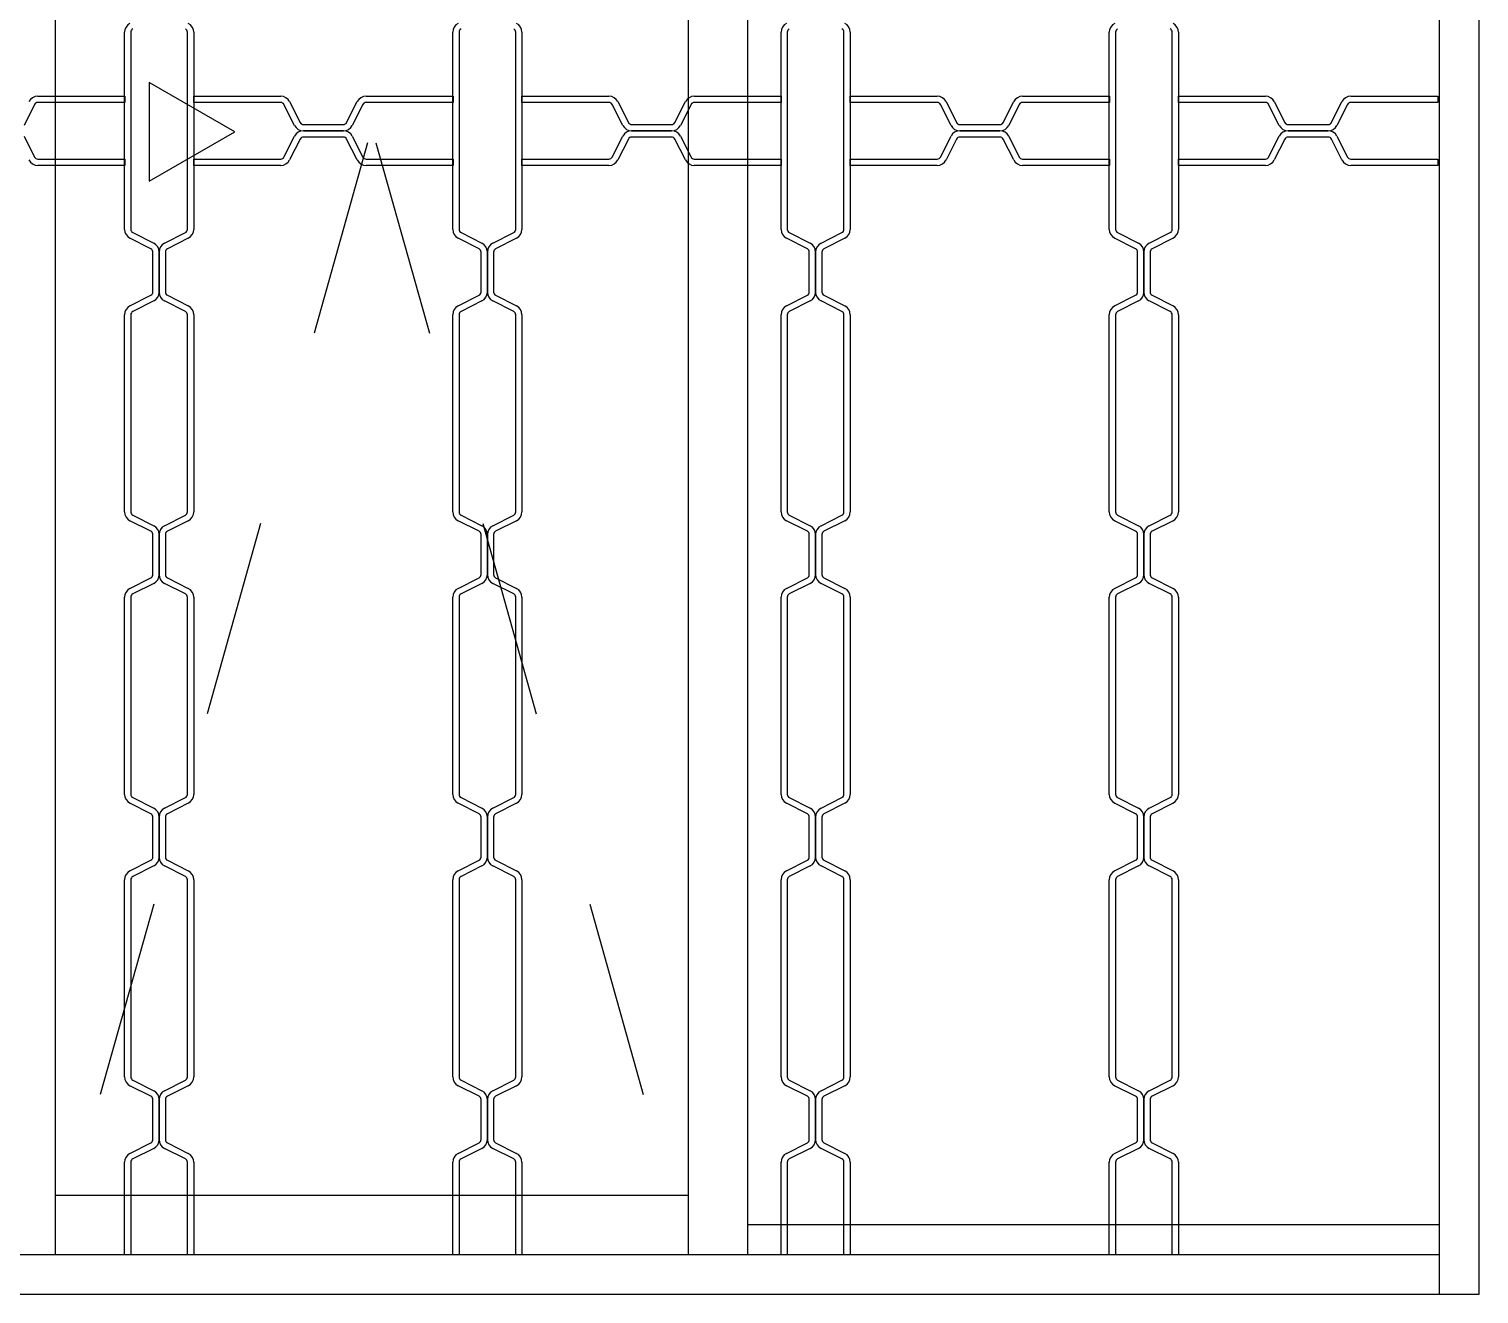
# Model space of a CAD drawing. Header units: millimetres. Extents: x 232.08 to 233.58, y 1281.78 to 1282.98.
# Drawn here: x 232.847 to 233.58, y 1281.784 to 1282.424 of the extents above; entities that cross this region are included whole.
import ezdxf

# ---------------------------------------------------------------- set-up
doc = ezdxf.new("R2010")
doc.units = ezdxf.units.MM
doc.header["$LTSCALE"] = 0.5
doc.linetypes.add('HIDDEN2', pattern=[0.1875, 0.125, -0.0625])
doc.layers.add('Gravia_Janelas', color=1, linetype='Continuous')
doc.layers.add('Gravia_Janelas_hidden2', color=1, linetype='HIDDEN2')

msp = doc.modelspace()

# ---------------------------------------------------------------- linework, layer by layer
at = {"layer": 'Gravia_Janelas'}
for p, q in [((233.5601, 1281.78366), (233.5601, 1282.98366)), ((232.8601, 1282.94366), (232.8601, 1281.80366)), ((233.1801, 1282.94366), (233.1801, 1281.80366)), ((233.2101, 1282.94366), (233.2101, 1281.80366)), ((232.8951, 1282.32219), (232.8951, 1282.42194)), ((232.89828, 1282.42194), (232.89828, 1282.32219)), ((232.92692, 1282.32219), (232.92692, 1282.42194)), ((232.9301, 1282.42194), (232.9301, 1282.32219)), ((233.0611, 1282.32219), (233.0611, 1282.42194)), ((233.06428, 1282.42194), (233.06428, 1282.32219)), ((233.09292, 1282.32219), (233.09292, 1282.42194)), ((233.0961, 1282.42194), (233.0961, 1282.32219)), ((233.2271, 1282.32219), (233.2271, 1282.42194)), ((233.23028, 1282.42194), (233.23028, 1282.32219)), ((233.25892, 1282.32219), (233.25892, 1282.42194)), ((233.2621, 1282.42194), (233.2621, 1282.32219)), ((233.3931, 1282.32219), (233.3931, 1282.42194)), ((233.39628, 1282.42194), (233.39628, 1282.32219)), ((233.42492, 1282.32219), (233.42492, 1282.42194)), ((233.4281, 1282.42194), (233.4281, 1282.32219)), ((232.85124, 1282.38956), (232.89525, 1282.38956)), ((232.89525, 1282.38956), (232.89525, 1282.38638)), ((232.9301, 1282.38956), (232.9741, 1282.38956)), ((232.9301, 1282.38638), (232.9301, 1282.38956)), ((233.01724, 1282.38956), (233.06125, 1282.38956)), ((233.06125, 1282.38956), (233.06125, 1282.38638)), ((233.0961, 1282.38956), (233.1401, 1282.38956)), ((233.0961, 1282.38638), (233.0961, 1282.38956)), ((233.18324, 1282.38956), (233.22725, 1282.38956)), ((233.22725, 1282.38956), (233.22725, 1282.38638)), ((233.2621, 1282.38956), (233.3061, 1282.38956)), ((233.2621, 1282.38638), (233.2621, 1282.38956)), ((233.34924, 1282.38956), (233.39325, 1282.38956)), ((233.39325, 1282.38956), (233.39325, 1282.38638)), ((233.4281, 1282.38956), (233.4721, 1282.38956)), ((233.4281, 1282.38638), (233.4281, 1282.38956)), ((233.51524, 1282.38956), (233.55925, 1282.38956)), ((233.55925, 1282.38956), (233.55925, 1282.38638)), ((232.84962, 1282.38539), (232.84426, 1282.3748)), ((232.89525, 1282.38638), (232.85124, 1282.38638)), ((232.9741, 1282.38638), (232.9301, 1282.38638)), ((232.98108, 1282.3748), (232.97572, 1282.38539)), ((232.97856, 1282.38682), (232.98392, 1282.37624)), ((233.00743, 1282.37624), (233.01278, 1282.38682)), ((233.01562, 1282.38539), (233.01026, 1282.3748)), ((233.06125, 1282.38638), (233.01724, 1282.38638)), ((233.1401, 1282.38638), (233.0961, 1282.38638)), ((233.14708, 1282.3748), (233.14172, 1282.38539)), ((233.14456, 1282.38682), (233.14992, 1282.37624)), ((233.17343, 1282.37624), (233.17878, 1282.38682)), ((233.18162, 1282.38539), (233.17626, 1282.3748)), ((233.22725, 1282.38638), (233.18324, 1282.38638)), ((233.3061, 1282.38638), (233.2621, 1282.38638)), ((233.31308, 1282.3748), (233.30772, 1282.38539)), ((233.31056, 1282.38682), (233.31592, 1282.37624)), ((233.33943, 1282.37624), (233.34478, 1282.38682)), ((233.34762, 1282.38539), (233.34226, 1282.3748)), ((233.39325, 1282.38638), (233.34924, 1282.38638)), ((233.4721, 1282.38638), (233.4281, 1282.38638)), ((233.47908, 1282.3748), (233.47372, 1282.38539)), ((233.47656, 1282.38682), (233.48192, 1282.37624)), ((233.50543, 1282.37624), (233.51078, 1282.38682)), ((233.51362, 1282.38539), (233.50826, 1282.3748)), ((233.55925, 1282.38638), (233.51524, 1282.38638)), ((232.98554, 1282.37524), (233.0058, 1282.37524)), ((233.15154, 1282.37524), (233.1718, 1282.37524)), ((233.31754, 1282.37524), (233.3378, 1282.37524)), ((233.48354, 1282.37524), (233.5038, 1282.37524)), ((232.84426, 1282.36932), (232.84962, 1282.35874)), ((232.97572, 1282.35874), (232.98108, 1282.36932)), ((232.98392, 1282.36789), (232.97856, 1282.3573)), ((233.0058, 1282.37206), (232.98554, 1282.37206)), ((232.98554, 1282.37206), (233.0058, 1282.37206)), ((233.0058, 1282.36888), (232.98554, 1282.36888)), ((233.01278, 1282.3573), (233.00743, 1282.36789)), ((233.01026, 1282.36932), (233.01562, 1282.35874)), ((233.14172, 1282.35874), (233.14708, 1282.36932)), ((233.14992, 1282.36789), (233.14456, 1282.3573)), ((233.1718, 1282.37206), (233.15154, 1282.37206)), ((233.15154, 1282.37206), (233.1718, 1282.37206)), ((233.1718, 1282.36888), (233.15154, 1282.36888)), ((233.17878, 1282.3573), (233.17343, 1282.36789)), ((233.17626, 1282.36932), (233.18162, 1282.35874)), ((233.30772, 1282.35874), (233.31308, 1282.36932)), ((233.31592, 1282.36789), (233.31056, 1282.3573)), ((233.3378, 1282.37206), (233.31754, 1282.37206)), ((233.31754, 1282.37206), (233.3378, 1282.37206)), ((233.3378, 1282.36888), (233.31754, 1282.36888)), ((233.34478, 1282.3573), (233.33943, 1282.36789)), ((233.34226, 1282.36932), (233.34762, 1282.35874)), ((233.47372, 1282.35874), (233.47908, 1282.36932)), ((233.48192, 1282.36789), (233.47656, 1282.3573)), ((233.5038, 1282.37206), (233.48354, 1282.37206)), ((233.48354, 1282.37206), (233.5038, 1282.37206)), ((233.5038, 1282.36888), (233.48354, 1282.36888)), ((233.51078, 1282.3573), (233.50543, 1282.36789)), ((233.50826, 1282.36932), (233.51362, 1282.35874)), ((232.85124, 1282.35774), (232.89525, 1282.35774)), ((232.89525, 1282.35456), (232.85124, 1282.35456)), ((232.89525, 1282.35774), (232.89525, 1282.35456)), ((232.9301, 1282.35456), (232.9301, 1282.35774)), ((232.9301, 1282.35774), (232.9741, 1282.35774)), ((232.9741, 1282.35456), (232.9301, 1282.35456)), ((233.01724, 1282.35774), (233.06125, 1282.35774)), ((233.06125, 1282.35456), (233.01724, 1282.35456)), ((233.06125, 1282.35774), (233.06125, 1282.35456)), ((233.0961, 1282.35456), (233.0961, 1282.35774)), ((233.0961, 1282.35774), (233.1401, 1282.35774)), ((233.1401, 1282.35456), (233.0961, 1282.35456)), ((233.18324, 1282.35774), (233.22725, 1282.35774)), ((233.22725, 1282.35456), (233.18324, 1282.35456)), ((233.22725, 1282.35774), (233.22725, 1282.35456)), ((233.2621, 1282.35456), (233.2621, 1282.35774)), ((233.2621, 1282.35774), (233.3061, 1282.35774)), ((233.3061, 1282.35456), (233.2621, 1282.35456)), ((233.34924, 1282.35774), (233.39325, 1282.35774)), ((233.39325, 1282.35456), (233.34924, 1282.35456)), ((233.39325, 1282.35774), (233.39325, 1282.35456)), ((233.4281, 1282.35456), (233.4281, 1282.35774)), ((233.4281, 1282.35774), (233.4721, 1282.35774)), ((233.4721, 1282.35456), (233.4281, 1282.35456)), ((233.51524, 1282.35774), (233.55925, 1282.35774)), ((233.55925, 1282.35456), (233.51524, 1282.35456)), ((233.55925, 1282.35774), (233.55925, 1282.35456)), ((232.90842, 1282.31237), (232.89784, 1282.31773)), ((232.89927, 1282.32056), (232.90985, 1282.31521)), ((232.91534, 1282.31521), (232.92592, 1282.32056)), ((232.92735, 1282.31773), (232.91677, 1282.31237)), ((233.07442, 1282.31237), (233.06384, 1282.31773)), ((233.06527, 1282.32056), (233.07585, 1282.31521)), ((233.08134, 1282.31521), (233.09192, 1282.32056)), ((233.09335, 1282.31773), (233.08277, 1282.31237)), ((233.24042, 1282.31237), (233.22984, 1282.31773)), ((233.23127, 1282.32056), (233.24185, 1282.31521)), ((233.24734, 1282.31521), (233.25792, 1282.32056)), ((233.25935, 1282.31773), (233.24877, 1282.31237)), ((233.40642, 1282.31237), (233.39584, 1282.31773)), ((233.39727, 1282.32056), (233.40785, 1282.31521)), ((233.41334, 1282.31521), (233.42392, 1282.32056)), ((233.42535, 1282.31773), (233.41477, 1282.31237)), ((232.90942, 1282.29048), (232.90942, 1282.31074)), ((232.9126, 1282.29048), (232.9126, 1282.31074)), ((232.9126, 1282.31074), (232.9126, 1282.29048)), ((232.91578, 1282.31074), (232.91578, 1282.29048)), ((233.07542, 1282.29048), (233.07542, 1282.31074)), ((233.0786, 1282.29048), (233.0786, 1282.31074)), ((233.0786, 1282.31074), (233.0786, 1282.29048)), ((233.08178, 1282.31074), (233.08178, 1282.29048)), ((233.24142, 1282.29048), (233.24142, 1282.31074)), ((233.2446, 1282.29048), (233.2446, 1282.31074)), ((233.2446, 1282.31074), (233.2446, 1282.29048)), ((233.24778, 1282.31074), (233.24778, 1282.29048)), ((233.40742, 1282.29048), (233.40742, 1282.31074)), ((233.4106, 1282.29048), (233.4106, 1282.31074)), ((233.4106, 1282.31074), (233.4106, 1282.29048)), ((233.41378, 1282.31074), (233.41378, 1282.29048)), ((232.89784, 1282.2835), (232.90842, 1282.28886)), ((232.90985, 1282.28602), (232.89927, 1282.28066)), ((232.92592, 1282.28066), (232.91534, 1282.28602)), ((232.91677, 1282.28886), (232.92735, 1282.2835)), ((233.06384, 1282.2835), (233.07442, 1282.28886)), ((233.07585, 1282.28602), (233.06527, 1282.28066)), ((233.09192, 1282.28066), (233.08134, 1282.28602)), ((233.08277, 1282.28886), (233.09335, 1282.2835)), ((233.22984, 1282.2835), (233.24042, 1282.28886)), ((233.24185, 1282.28602), (233.23127, 1282.28066)), ((233.25792, 1282.28066), (233.24734, 1282.28602)), ((233.24877, 1282.28886), (233.25935, 1282.2835)), ((233.39584, 1282.2835), (233.40642, 1282.28886)), ((233.40785, 1282.28602), (233.39727, 1282.28066)), ((233.42392, 1282.28066), (233.41334, 1282.28602)), ((233.41477, 1282.28886), (233.42535, 1282.2835)), ((233.5601, 1282.28766), (233.5601, 1282.29166)), ((232.8951, 1282.17929), (232.8951, 1282.27904)), ((232.89828, 1282.27904), (232.89828, 1282.17929)), ((232.92692, 1282.17929), (232.92692, 1282.27904)), ((232.9301, 1282.27904), (232.9301, 1282.17929)), ((233.0611, 1282.17929), (233.0611, 1282.27904)), ((233.06428, 1282.27904), (233.06428, 1282.17929)), ((233.09292, 1282.17929), (233.09292, 1282.27904)), ((233.0961, 1282.27904), (233.0961, 1282.17929)), ((233.2271, 1282.17929), (233.2271, 1282.27904)), ((233.23028, 1282.27904), (233.23028, 1282.17929)), ((233.25892, 1282.17929), (233.25892, 1282.27904)), ((233.2621, 1282.27904), (233.2621, 1282.17929)), ((233.3931, 1282.17929), (233.3931, 1282.27904)), ((233.39628, 1282.27904), (233.39628, 1282.17929)), ((233.42492, 1282.17929), (233.42492, 1282.27904)), ((233.4281, 1282.27904), (233.4281, 1282.17929)), ((232.89927, 1282.17766), (232.90985, 1282.17231)), ((232.91534, 1282.17231), (232.92592, 1282.17766)), ((233.06527, 1282.17766), (233.07585, 1282.17231)), ((233.08134, 1282.17231), (233.09192, 1282.17766)), ((233.23127, 1282.17766), (233.24185, 1282.17231)), ((233.24734, 1282.17231), (233.25792, 1282.17766)), ((233.39727, 1282.17766), (233.40785, 1282.17231)), ((233.41334, 1282.17231), (233.42392, 1282.17766)), ((232.90842, 1282.16947), (232.89784, 1282.17483)), ((232.92735, 1282.17483), (232.91677, 1282.16947)), ((233.07442, 1282.16947), (233.06384, 1282.17483)), ((233.09335, 1282.17483), (233.08277, 1282.16947)), ((233.24042, 1282.16947), (233.22984, 1282.17483)), ((233.25935, 1282.17483), (233.24877, 1282.16947)), ((233.40642, 1282.16947), (233.39584, 1282.17483)), ((233.42535, 1282.17483), (233.41477, 1282.16947)), ((232.90942, 1282.14758), (232.90942, 1282.16784)), ((232.9126, 1282.14758), (232.9126, 1282.16784)), ((232.9126, 1282.16784), (232.9126, 1282.14758)), ((232.91578, 1282.16784), (232.91578, 1282.14758)), ((233.07542, 1282.14758), (233.07542, 1282.16784)), ((233.0786, 1282.14758), (233.0786, 1282.16784)), ((233.0786, 1282.16784), (233.0786, 1282.14758)), ((233.08178, 1282.16784), (233.08178, 1282.14758)), ((233.24142, 1282.14758), (233.24142, 1282.16784)), ((233.2446, 1282.14758), (233.2446, 1282.16784)), ((233.2446, 1282.16784), (233.2446, 1282.14758)), ((233.24778, 1282.16784), (233.24778, 1282.14758)), ((233.40742, 1282.14758), (233.40742, 1282.16784)), ((233.4106, 1282.14758), (233.4106, 1282.16784)), ((233.4106, 1282.16784), (233.4106, 1282.14758)), ((233.41378, 1282.16784), (233.41378, 1282.14758)), ((232.89784, 1282.1406), (232.90842, 1282.14596)), ((232.90985, 1282.14312), (232.89927, 1282.13776)), ((232.92592, 1282.13776), (232.91534, 1282.14312)), ((232.91677, 1282.14596), (232.92735, 1282.1406)), ((233.06384, 1282.1406), (233.07442, 1282.14596)), ((233.07585, 1282.14312), (233.06527, 1282.13776)), ((233.09192, 1282.13776), (233.08134, 1282.14312)), ((233.08277, 1282.14596), (233.09335, 1282.1406)), ((233.22984, 1282.1406), (233.24042, 1282.14596)), ((233.24185, 1282.14312), (233.23127, 1282.13776)), ((233.25792, 1282.13776), (233.24734, 1282.14312)), ((233.24877, 1282.14596), (233.25935, 1282.1406)), ((233.39584, 1282.1406), (233.40642, 1282.14596)), ((233.40785, 1282.14312), (233.39727, 1282.13776)), ((233.42392, 1282.13776), (233.41334, 1282.14312)), ((233.41477, 1282.14596), (233.42535, 1282.1406)), ((232.8951, 1282.03639), (232.8951, 1282.13614)), ((232.89828, 1282.13614), (232.89828, 1282.03639)), ((232.92692, 1282.03639), (232.92692, 1282.13614)), ((232.9301, 1282.13614), (232.9301, 1282.03639)), ((233.0611, 1282.03639), (233.0611, 1282.13614)), ((233.06428, 1282.13614), (233.06428, 1282.03639)), ((233.09292, 1282.03639), (233.09292, 1282.13614)), ((233.0961, 1282.13614), (233.0961, 1282.03639)), ((233.2271, 1282.03639), (233.2271, 1282.13614)), ((233.23028, 1282.13614), (233.23028, 1282.03639)), ((233.25892, 1282.03639), (233.25892, 1282.13614)), ((233.2621, 1282.13614), (233.2621, 1282.03639)), ((233.3931, 1282.03639), (233.3931, 1282.13614)), ((233.39628, 1282.13614), (233.39628, 1282.03639)), ((233.42492, 1282.03639), (233.42492, 1282.13614)), ((233.4281, 1282.13614), (233.4281, 1282.03639)), ((233.5601, 1282.12566), (233.5601, 1282.12966)), ((232.90842, 1282.02657), (232.89784, 1282.03193)), ((232.89927, 1282.03476), (232.90985, 1282.02941)), ((232.91534, 1282.02941), (232.92592, 1282.03476)), ((232.92735, 1282.03193), (232.91677, 1282.02657)), ((233.07442, 1282.02657), (233.06384, 1282.03193)), ((233.06527, 1282.03476), (233.07585, 1282.02941)), ((233.08134, 1282.02941), (233.09192, 1282.03476)), ((233.09335, 1282.03193), (233.08277, 1282.02657)), ((233.24042, 1282.02657), (233.22984, 1282.03193)), ((233.23127, 1282.03476), (233.24185, 1282.02941)), ((233.24734, 1282.02941), (233.25792, 1282.03476)), ((233.25935, 1282.03193), (233.24877, 1282.02657)), ((233.40642, 1282.02657), (233.39584, 1282.03193)), ((233.39727, 1282.03476), (233.40785, 1282.02941)), ((233.41334, 1282.02941), (233.42392, 1282.03476)), ((233.42535, 1282.03193), (233.41477, 1282.02657)), ((232.90942, 1282.00468), (232.90942, 1282.02494)), ((232.9126, 1282.00468), (232.9126, 1282.02494)), ((232.9126, 1282.02494), (232.9126, 1282.00468)), ((232.91578, 1282.02494), (232.91578, 1282.00468)), ((233.07542, 1282.00468), (233.07542, 1282.02494)), ((233.0786, 1282.00468), (233.0786, 1282.02494)), ((233.0786, 1282.02494), (233.0786, 1282.00468)), ((233.08178, 1282.02494), (233.08178, 1282.00468)), ((233.24142, 1282.00468), (233.24142, 1282.02494)), ((233.2446, 1282.00468), (233.2446, 1282.02494)), ((233.2446, 1282.02494), (233.2446, 1282.00468)), ((233.24778, 1282.02494), (233.24778, 1282.00468)), ((233.40742, 1282.00468), (233.40742, 1282.02494)), ((233.4106, 1282.00468), (233.4106, 1282.02494)), ((233.4106, 1282.02494), (233.4106, 1282.00468)), ((233.41378, 1282.02494), (233.41378, 1282.00468)), ((232.89784, 1281.9977), (232.90842, 1282.00306)), ((232.90985, 1282.00022), (232.89927, 1281.99486)), ((232.92592, 1281.99486), (232.91534, 1282.00022)), ((232.91677, 1282.00306), (232.92735, 1281.9977)), ((233.06384, 1281.9977), (233.07442, 1282.00306)), ((233.07585, 1282.00022), (233.06527, 1281.99486)), ((233.09192, 1281.99486), (233.08134, 1282.00022)), ((233.08277, 1282.00306), (233.09335, 1281.9977)), ((233.22984, 1281.9977), (233.24042, 1282.00306)), ((233.24185, 1282.00022), (233.23127, 1281.99486)), ((233.25792, 1281.99486), (233.24734, 1282.00022)), ((233.24877, 1282.00306), (233.25935, 1281.9977)), ((233.39584, 1281.9977), (233.40642, 1282.00306)), ((233.40785, 1282.00022), (233.39727, 1281.99486)), ((233.42392, 1281.99486), (233.41334, 1282.00022)), ((233.41477, 1282.00306), (233.42535, 1281.9977)), ((232.8951, 1281.89349), (232.8951, 1281.99324)), ((232.89828, 1281.99324), (232.89828, 1281.89349)), ((232.92692, 1281.89349), (232.92692, 1281.99324)), ((232.9301, 1281.99324), (232.9301, 1281.89349)), ((233.0611, 1281.89349), (233.0611, 1281.99324)), ((233.06428, 1281.99324), (233.06428, 1281.89349)), ((233.09292, 1281.89349), (233.09292, 1281.99324)), ((233.0961, 1281.99324), (233.0961, 1281.89349)), ((233.2271, 1281.89349), (233.2271, 1281.99324)), ((233.23028, 1281.99324), (233.23028, 1281.89349)), ((233.25892, 1281.89349), (233.25892, 1281.99324)), ((233.2621, 1281.99324), (233.2621, 1281.89349)), ((233.3931, 1281.89349), (233.3931, 1281.99324)), ((233.39628, 1281.99324), (233.39628, 1281.89349)), ((233.42492, 1281.89349), (233.42492, 1281.99324)), ((233.4281, 1281.99324), (233.4281, 1281.89349)), ((233.5601, 1281.96366), (233.5601, 1281.96766)), ((232.89927, 1281.89186), (232.90985, 1281.88651)), ((232.91534, 1281.88651), (232.92592, 1281.89186)), ((233.06527, 1281.89186), (233.07585, 1281.88651)), ((233.08134, 1281.88651), (233.09192, 1281.89186)), ((233.23127, 1281.89186), (233.24185, 1281.88651)), ((233.24734, 1281.88651), (233.25792, 1281.89186)), ((233.39727, 1281.89186), (233.40785, 1281.88651)), ((233.41334, 1281.88651), (233.42392, 1281.89186)), ((232.90842, 1281.88367), (232.89784, 1281.88903)), ((232.92735, 1281.88903), (232.91677, 1281.88367)), ((233.07442, 1281.88367), (233.06384, 1281.88903)), ((233.09335, 1281.88903), (233.08277, 1281.88367)), ((233.24042, 1281.88367), (233.22984, 1281.88903)), ((233.25935, 1281.88903), (233.24877, 1281.88367)), ((233.40642, 1281.88367), (233.39584, 1281.88903)), ((233.42535, 1281.88903), (233.41477, 1281.88367)), ((232.90942, 1281.86178), (232.90942, 1281.88204)), ((232.9126, 1281.86178), (232.9126, 1281.88204)), ((232.9126, 1281.88204), (232.9126, 1281.86178)), ((232.91578, 1281.88204), (232.91578, 1281.86178)), ((233.07542, 1281.86178), (233.07542, 1281.88204)), ((233.0786, 1281.86178), (233.0786, 1281.88204)), ((233.0786, 1281.88204), (233.0786, 1281.86178)), ((233.08178, 1281.88204), (233.08178, 1281.86178)), ((233.24142, 1281.86178), (233.24142, 1281.88204)), ((233.2446, 1281.86178), (233.2446, 1281.88204)), ((233.2446, 1281.88204), (233.2446, 1281.86178)), ((233.24778, 1281.88204), (233.24778, 1281.86178)), ((233.40742, 1281.86178), (233.40742, 1281.88204)), ((233.4106, 1281.86178), (233.4106, 1281.88204)), ((233.4106, 1281.88204), (233.4106, 1281.86178)), ((233.41378, 1281.88204), (233.41378, 1281.86178)), ((232.89784, 1281.8548), (232.90842, 1281.86016)), ((232.90985, 1281.85732), (232.89927, 1281.85196)), ((232.92592, 1281.85196), (232.91534, 1281.85732)), ((232.91677, 1281.86016), (232.92735, 1281.8548)), ((233.06384, 1281.8548), (233.07442, 1281.86016)), ((233.07585, 1281.85732), (233.06527, 1281.85196)), ((233.09192, 1281.85196), (233.08134, 1281.85732)), ((233.08277, 1281.86016), (233.09335, 1281.8548)), ((233.22984, 1281.8548), (233.24042, 1281.86016)), ((233.24185, 1281.85732), (233.23127, 1281.85196)), ((233.25792, 1281.85196), (233.24734, 1281.85732)), ((233.24877, 1281.86016), (233.25935, 1281.8548)), ((233.39584, 1281.8548), (233.40642, 1281.86016)), ((233.40785, 1281.85732), (233.39727, 1281.85196)), ((233.42392, 1281.85196), (233.41334, 1281.85732)), ((233.41477, 1281.86016), (233.42535, 1281.8548)), ((232.8951, 1281.80366), (232.8951, 1281.85034)), ((232.89828, 1281.85034), (232.89828, 1281.80366)), ((232.92692, 1281.80366), (232.92692, 1281.85034)), ((232.9301, 1281.85034), (232.9301, 1281.80366)), ((233.0611, 1281.80366), (233.0611, 1281.85034)), ((233.06428, 1281.85034), (233.06428, 1281.80366)), ((233.09292, 1281.80366), (233.09292, 1281.85034)), ((233.0961, 1281.85034), (233.0961, 1281.80366)), ((233.2271, 1281.80366), (233.2271, 1281.85034)), ((233.23028, 1281.85034), (233.23028, 1281.80366)), ((233.25892, 1281.80366), (233.25892, 1281.85034)), ((233.2621, 1281.85034), (233.2621, 1281.80366)), ((233.3931, 1281.80366), (233.3931, 1281.85034)), ((233.39628, 1281.85034), (233.39628, 1281.80366)), ((233.42492, 1281.80366), (233.42492, 1281.85034)), ((233.4281, 1281.85034), (233.4281, 1281.80366)), ((232.8601, 1281.83366), (233.1801, 1281.83366)), ((233.5601, 1281.81866), (233.2101, 1281.81866)), ((232.1001, 1281.80366), (233.5601, 1281.80366))]:
    msp.add_line(p, q, dxfattribs=at)
at = {"layer": 'Gravia_Janelas', "color": 2}
for p, q in [((233.5801, 1281.78366), (233.5801, 1282.98366)), ((232.0801, 1281.78366), (233.5801, 1281.78366))]:
    msp.add_line(p, q, dxfattribs=at)
at = {"layer": 'Gravia_Janelas'}
msp.add_lwpolyline([(232.90759, 1282.39652), (232.90759, 1282.34652), (232.95089, 1282.37152)], close=True, dxfattribs=at)
for centre, radius, start, end in [((232.9001, 1282.42194), 0.005, 116.85241, 180), ((232.9251, 1282.42194), 0.005, 0, 63.14759), ((233.0661, 1282.42194), 0.005, 116.85241, 180), ((233.0911, 1282.42194), 0.005, 0, 63.14759), ((233.2321, 1282.42194), 0.005, 116.85241, 180), ((233.2571, 1282.42194), 0.005, 0, 63.14759), ((233.3981, 1282.42194), 0.005, 116.85241, 180), ((233.4231, 1282.42194), 0.005, 0, 63.14759), ((232.9001, 1282.42194), 0.00182, 116.85241, 180), ((232.9251, 1282.42194), 0.00182, 0, 63.14759), ((233.0661, 1282.42194), 0.00182, 116.85241, 180), ((233.0911, 1282.42194), 0.00182, 0, 63.14759), ((233.2321, 1282.42194), 0.00182, 116.85241, 180), ((233.2571, 1282.42194), 0.00182, 0, 63.14759), ((233.3981, 1282.42194), 0.00182, 116.85241, 180), ((233.4231, 1282.42194), 0.00182, 0, 63.14759), ((232.85124, 1282.38456), 0.005, 90, 153.14759), ((232.9741, 1282.38456), 0.005, 26.85241, 90), ((233.01724, 1282.38456), 0.005, 90, 153.14759), ((233.1401, 1282.38456), 0.005, 26.85241, 90), ((233.18324, 1282.38456), 0.005, 90, 153.14759), ((233.3061, 1282.38456), 0.005, 26.85241, 90), ((233.34924, 1282.38456), 0.005, 90, 153.14759), ((233.4721, 1282.38456), 0.005, 26.85241, 90), ((233.51524, 1282.38456), 0.005, 90, 153.14759), ((232.85124, 1282.38456), 0.00182, 90, 153.14759), ((232.9741, 1282.38456), 0.00182, 26.85241, 90), ((233.01724, 1282.38456), 0.00182, 90, 153.14759), ((233.1401, 1282.38456), 0.00182, 26.85241, 90), ((233.18324, 1282.38456), 0.00182, 90, 153.14759), ((233.3061, 1282.38456), 0.00182, 26.85241, 90), ((233.34924, 1282.38456), 0.00182, 90, 153.14759), ((233.4721, 1282.38456), 0.00182, 26.85241, 90), ((233.51524, 1282.38456), 0.00182, 90, 153.14759), ((232.98554, 1282.37706), 0.005, 206.85241, 270), ((232.98554, 1282.37706), 0.00182, 206.85241, 270), ((233.0058, 1282.37706), 0.00182, 270, 333.14759), ((233.0058, 1282.37706), 0.005, 270, 333.14759), ((233.15154, 1282.37706), 0.005, 206.85241, 270), ((233.15154, 1282.37706), 0.00182, 206.85241, 270), ((233.1718, 1282.37706), 0.00182, 270, 333.14759), ((233.1718, 1282.37706), 0.005, 270, 333.14759), ((233.31754, 1282.37706), 0.005, 206.85241, 270), ((233.31754, 1282.37706), 0.00182, 206.85241, 270), ((233.3378, 1282.37706), 0.00182, 270, 333.14759), ((233.3378, 1282.37706), 0.005, 270, 333.14759), ((233.48354, 1282.37706), 0.005, 206.85241, 270), ((233.48354, 1282.37706), 0.00182, 206.85241, 270), ((233.5038, 1282.37706), 0.00182, 270, 333.14759), ((233.5038, 1282.37706), 0.005, 270, 333.14759), ((232.98554, 1282.36706), 0.005, 90, 153.14759), ((232.98554, 1282.36706), 0.00182, 90, 153.14759), ((233.0058, 1282.36706), 0.005, 26.85241, 90), ((233.0058, 1282.36706), 0.00182, 26.85241, 90), ((233.15154, 1282.36706), 0.005, 90, 153.14759), ((233.15154, 1282.36706), 0.00182, 90, 153.14759), ((233.1718, 1282.36706), 0.005, 26.85241, 90), ((233.1718, 1282.36706), 0.00182, 26.85241, 90), ((233.31754, 1282.36706), 0.005, 90, 153.14759), ((233.31754, 1282.36706), 0.00182, 90, 153.14759), ((233.3378, 1282.36706), 0.005, 26.85241, 90), ((233.3378, 1282.36706), 0.00182, 26.85241, 90), ((233.48354, 1282.36706), 0.005, 90, 153.14759), ((233.48354, 1282.36706), 0.00182, 90, 153.14759), ((233.5038, 1282.36706), 0.005, 26.85241, 90), ((233.5038, 1282.36706), 0.00182, 26.85241, 90), ((232.85124, 1282.35956), 0.005, 206.85241, 270), ((232.85124, 1282.35956), 0.00182, 206.85241, 270), ((232.9741, 1282.35956), 0.00182, 270, 333.14759), ((232.9741, 1282.35956), 0.005, 270, 333.14759), ((233.01724, 1282.35956), 0.005, 206.85241, 270), ((233.01724, 1282.35956), 0.00182, 206.85241, 270), ((233.1401, 1282.35956), 0.00182, 270, 333.14759), ((233.1401, 1282.35956), 0.005, 270, 333.14759), ((233.18324, 1282.35956), 0.005, 206.85241, 270), ((233.18324, 1282.35956), 0.00182, 206.85241, 270), ((233.3061, 1282.35956), 0.00182, 270, 333.14759), ((233.3061, 1282.35956), 0.005, 270, 333.14759), ((233.34924, 1282.35956), 0.005, 206.85241, 270), ((233.34924, 1282.35956), 0.00182, 206.85241, 270), ((233.4721, 1282.35956), 0.00182, 270, 333.14759), ((233.4721, 1282.35956), 0.005, 270, 333.14759), ((233.51524, 1282.35956), 0.005, 206.85241, 270), ((233.51524, 1282.35956), 0.00182, 206.85241, 270), ((232.9001, 1282.32219), 0.005, 180, 243.14759), ((232.9001, 1282.32219), 0.00182, 180, 243.14759), ((232.9076, 1282.31074), 0.005, 0, 63.14759), ((232.9176, 1282.31074), 0.005, 116.85241, 180), ((232.9251, 1282.32219), 0.00182, 296.85241, 0), ((232.9251, 1282.32219), 0.005, 296.85241, 0), ((233.0661, 1282.32219), 0.005, 180, 243.14759), ((233.0661, 1282.32219), 0.00182, 180, 243.14759), ((233.0736, 1282.31074), 0.005, 0, 63.14759), ((233.0836, 1282.31074), 0.005, 116.85241, 180), ((233.0911, 1282.32219), 0.00182, 296.85241, 0), ((233.0911, 1282.32219), 0.005, 296.85241, 0), ((233.2321, 1282.32219), 0.005, 180, 243.14759), ((233.2321, 1282.32219), 0.00182, 180, 243.14759), ((233.2396, 1282.31074), 0.005, 0, 63.14759), ((233.2496, 1282.31074), 0.005, 116.85241, 180), ((233.2571, 1282.32219), 0.00182, 296.85241, 0), ((233.2571, 1282.32219), 0.005, 296.85241, 0), ((233.3981, 1282.32219), 0.005, 180, 243.14759), ((233.3981, 1282.32219), 0.00182, 180, 243.14759), ((233.4056, 1282.31074), 0.005, 0, 63.14759), ((233.4156, 1282.31074), 0.005, 116.85241, 180), ((233.4231, 1282.32219), 0.00182, 296.85241, 0), ((233.4231, 1282.32219), 0.005, 296.85241, 0), ((232.9076, 1282.31074), 0.00182, 0, 63.14759), ((232.9176, 1282.31074), 0.00182, 116.85241, 180), ((233.0736, 1282.31074), 0.00182, 0, 63.14759), ((233.0836, 1282.31074), 0.00182, 116.85241, 180), ((233.2396, 1282.31074), 0.00182, 0, 63.14759), ((233.2496, 1282.31074), 0.00182, 116.85241, 180), ((233.4056, 1282.31074), 0.00182, 0, 63.14759), ((233.4156, 1282.31074), 0.00182, 116.85241, 180), ((232.9076, 1282.29048), 0.00182, 296.85241, 0), ((232.9076, 1282.29048), 0.005, 296.85241, 0), ((232.9176, 1282.29048), 0.005, 180, 243.14759), ((232.9176, 1282.29048), 0.00182, 180, 243.14759), ((233.0736, 1282.29048), 0.00182, 296.85241, 0), ((233.0736, 1282.29048), 0.005, 296.85241, 0), ((233.0836, 1282.29048), 0.005, 180, 243.14759), ((233.0836, 1282.29048), 0.00182, 180, 243.14759), ((233.2396, 1282.29048), 0.00182, 296.85241, 0), ((233.2396, 1282.29048), 0.005, 296.85241, 0), ((233.2496, 1282.29048), 0.005, 180, 243.14759), ((233.2496, 1282.29048), 0.00182, 180, 243.14759), ((233.4056, 1282.29048), 0.00182, 296.85241, 0), ((233.4056, 1282.29048), 0.005, 296.85241, 0), ((233.4156, 1282.29048), 0.005, 180, 243.14759), ((233.4156, 1282.29048), 0.00182, 180, 243.14759), ((232.9001, 1282.27904), 0.005, 116.85241, 180), ((232.9001, 1282.27904), 0.00182, 116.85241, 180), ((232.9251, 1282.27904), 0.00182, 0, 63.14759), ((232.9251, 1282.27904), 0.005, 0, 63.14759), ((233.0661, 1282.27904), 0.005, 116.85241, 180), ((233.0661, 1282.27904), 0.00182, 116.85241, 180), ((233.0911, 1282.27904), 0.00182, 0, 63.14759), ((233.0911, 1282.27904), 0.005, 0, 63.14759), ((233.2321, 1282.27904), 0.005, 116.85241, 180), ((233.2321, 1282.27904), 0.00182, 116.85241, 180), ((233.2571, 1282.27904), 0.00182, 0, 63.14759), ((233.2571, 1282.27904), 0.005, 0, 63.14759), ((233.3981, 1282.27904), 0.005, 116.85241, 180), ((233.3981, 1282.27904), 0.00182, 116.85241, 180), ((233.4231, 1282.27904), 0.00182, 0, 63.14759), ((233.4231, 1282.27904), 0.005, 0, 63.14759), ((232.9001, 1282.17929), 0.005, 180, 243.14759), ((232.9001, 1282.17929), 0.00182, 180, 243.14759), ((232.9251, 1282.17929), 0.00182, 296.85241, 0), ((232.9251, 1282.17929), 0.005, 296.85241, 0), ((233.0661, 1282.17929), 0.005, 180, 243.14759), ((233.0661, 1282.17929), 0.00182, 180, 243.14759), ((233.0911, 1282.17929), 0.00182, 296.85241, 0), ((233.0911, 1282.17929), 0.005, 296.85241, 0), ((233.2321, 1282.17929), 0.005, 180, 243.14759), ((233.2321, 1282.17929), 0.00182, 180, 243.14759), ((233.2571, 1282.17929), 0.00182, 296.85241, 0), ((233.2571, 1282.17929), 0.005, 296.85241, 0), ((233.3981, 1282.17929), 0.005, 180, 243.14759), ((233.3981, 1282.17929), 0.00182, 180, 243.14759), ((233.4231, 1282.17929), 0.00182, 296.85241, 0), ((233.4231, 1282.17929), 0.005, 296.85241, 0), ((232.9076, 1282.16784), 0.00182, 0, 63.14759), ((232.9076, 1282.16784), 0.005, 0, 63.14759), ((232.9176, 1282.16784), 0.005, 116.85241, 180), ((232.9176, 1282.16784), 0.00182, 116.85241, 180), ((233.0736, 1282.16784), 0.00182, 0, 63.14759), ((233.0736, 1282.16784), 0.005, 0, 63.14759), ((233.0836, 1282.16784), 0.005, 116.85241, 180), ((233.0836, 1282.16784), 0.00182, 116.85241, 180), ((233.2396, 1282.16784), 0.00182, 0, 63.14759), ((233.2396, 1282.16784), 0.005, 0, 63.14759), ((233.2496, 1282.16784), 0.005, 116.85241, 180), ((233.2496, 1282.16784), 0.00182, 116.85241, 180), ((233.4056, 1282.16784), 0.00182, 0, 63.14759), ((233.4056, 1282.16784), 0.005, 0, 63.14759), ((233.4156, 1282.16784), 0.005, 116.85241, 180), ((233.4156, 1282.16784), 0.00182, 116.85241, 180), ((232.9076, 1282.14758), 0.00182, 296.85241, 0), ((232.9076, 1282.14758), 0.005, 296.85241, 0), ((232.9176, 1282.14758), 0.005, 180, 243.14759), ((232.9176, 1282.14758), 0.00182, 180, 243.14759), ((233.0736, 1282.14758), 0.00182, 296.85241, 0), ((233.0736, 1282.14758), 0.005, 296.85241, 0), ((233.0836, 1282.14758), 0.005, 180, 243.14759), ((233.0836, 1282.14758), 0.00182, 180, 243.14759), ((233.2396, 1282.14758), 0.00182, 296.85241, 0), ((233.2396, 1282.14758), 0.005, 296.85241, 0), ((233.2496, 1282.14758), 0.005, 180, 243.14759), ((233.2496, 1282.14758), 0.00182, 180, 243.14759), ((233.4056, 1282.14758), 0.00182, 296.85241, 0), ((233.4056, 1282.14758), 0.005, 296.85241, 0), ((233.4156, 1282.14758), 0.005, 180, 243.14759), ((233.4156, 1282.14758), 0.00182, 180, 243.14759), ((232.9001, 1282.13614), 0.005, 116.85241, 180), ((232.9251, 1282.13614), 0.005, 0, 63.14759), ((233.0661, 1282.13614), 0.005, 116.85241, 180), ((233.0911, 1282.13614), 0.005, 0, 63.14759), ((233.2321, 1282.13614), 0.005, 116.85241, 180), ((233.2571, 1282.13614), 0.005, 0, 63.14759), ((233.3981, 1282.13614), 0.005, 116.85241, 180), ((233.4231, 1282.13614), 0.005, 0, 63.14759), ((232.9001, 1282.13614), 0.00182, 116.85241, 180), ((232.9251, 1282.13614), 0.00182, 0, 63.14759), ((233.0661, 1282.13614), 0.00182, 116.85241, 180), ((233.0911, 1282.13614), 0.00182, 0, 63.14759), ((233.2321, 1282.13614), 0.00182, 116.85241, 180), ((233.2571, 1282.13614), 0.00182, 0, 63.14759), ((233.3981, 1282.13614), 0.00182, 116.85241, 180), ((233.4231, 1282.13614), 0.00182, 0, 63.14759), ((232.9001, 1282.03639), 0.005, 180, 243.14759), ((232.9001, 1282.03639), 0.00182, 180, 243.14759), ((232.9076, 1282.02494), 0.005, 0, 63.14759), ((232.9176, 1282.02494), 0.005, 116.85241, 180), ((232.9251, 1282.03639), 0.00182, 296.85241, 0), ((232.9251, 1282.03639), 0.005, 296.85241, 0), ((233.0661, 1282.03639), 0.005, 180, 243.14759), ((233.0661, 1282.03639), 0.00182, 180, 243.14759), ((233.0736, 1282.02494), 0.005, 0, 63.14759), ((233.0836, 1282.02494), 0.005, 116.85241, 180), ((233.0911, 1282.03639), 0.00182, 296.85241, 0), ((233.0911, 1282.03639), 0.005, 296.85241, 0), ((233.2321, 1282.03639), 0.005, 180, 243.14759), ((233.2321, 1282.03639), 0.00182, 180, 243.14759), ((233.2396, 1282.02494), 0.005, 0, 63.14759), ((233.2496, 1282.02494), 0.005, 116.85241, 180), ((233.2571, 1282.03639), 0.00182, 296.85241, 0), ((233.2571, 1282.03639), 0.005, 296.85241, 0), ((233.3981, 1282.03639), 0.005, 180, 243.14759), ((233.3981, 1282.03639), 0.00182, 180, 243.14759), ((233.4056, 1282.02494), 0.005, 0, 63.14759), ((233.4156, 1282.02494), 0.005, 116.85241, 180), ((233.4231, 1282.03639), 0.00182, 296.85241, 0), ((233.4231, 1282.03639), 0.005, 296.85241, 0), ((232.9076, 1282.02494), 0.00182, 0, 63.14759), ((232.9176, 1282.02494), 0.00182, 116.85241, 180), ((233.0736, 1282.02494), 0.00182, 0, 63.14759), ((233.0836, 1282.02494), 0.00182, 116.85241, 180), ((233.2396, 1282.02494), 0.00182, 0, 63.14759), ((233.2496, 1282.02494), 0.00182, 116.85241, 180), ((233.4056, 1282.02494), 0.00182, 0, 63.14759), ((233.4156, 1282.02494), 0.00182, 116.85241, 180), ((232.9076, 1282.00468), 0.00182, 296.85241, 0), ((232.9076, 1282.00468), 0.005, 296.85241, 0), ((232.9176, 1282.00468), 0.005, 180, 243.14759), ((232.9176, 1282.00468), 0.00182, 180, 243.14759), ((233.0736, 1282.00468), 0.00182, 296.85241, 0), ((233.0736, 1282.00468), 0.005, 296.85241, 0), ((233.0836, 1282.00468), 0.005, 180, 243.14759), ((233.0836, 1282.00468), 0.00182, 180, 243.14759), ((233.2396, 1282.00468), 0.00182, 296.85241, 0), ((233.2396, 1282.00468), 0.005, 296.85241, 0), ((233.2496, 1282.00468), 0.005, 180, 243.14759), ((233.2496, 1282.00468), 0.00182, 180, 243.14759), ((233.4056, 1282.00468), 0.00182, 296.85241, 0), ((233.4056, 1282.00468), 0.005, 296.85241, 0), ((233.4156, 1282.00468), 0.005, 180, 243.14759), ((233.4156, 1282.00468), 0.00182, 180, 243.14759), ((232.9001, 1281.99324), 0.005, 116.85241, 180), ((232.9001, 1281.99324), 0.00182, 116.85241, 180), ((232.9251, 1281.99324), 0.00182, 0, 63.14759), ((232.9251, 1281.99324), 0.005, 0, 63.14759), ((233.0661, 1281.99324), 0.005, 116.85241, 180), ((233.0661, 1281.99324), 0.00182, 116.85241, 180), ((233.0911, 1281.99324), 0.00182, 0, 63.14759), ((233.0911, 1281.99324), 0.005, 0, 63.14759), ((233.2321, 1281.99324), 0.005, 116.85241, 180), ((233.2321, 1281.99324), 0.00182, 116.85241, 180), ((233.2571, 1281.99324), 0.00182, 0, 63.14759), ((233.2571, 1281.99324), 0.005, 0, 63.14759), ((233.3981, 1281.99324), 0.005, 116.85241, 180), ((233.3981, 1281.99324), 0.00182, 116.85241, 180), ((233.4231, 1281.99324), 0.00182, 0, 63.14759), ((233.4231, 1281.99324), 0.005, 0, 63.14759), ((232.9001, 1281.89349), 0.005, 180, 243.14759), ((232.9001, 1281.89349), 0.00182, 180, 243.14759), ((232.9251, 1281.89349), 0.00182, 296.85241, 0), ((232.9251, 1281.89349), 0.005, 296.85241, 0), ((233.0661, 1281.89349), 0.005, 180, 243.14759), ((233.0661, 1281.89349), 0.00182, 180, 243.14759), ((233.0911, 1281.89349), 0.00182, 296.85241, 0), ((233.0911, 1281.89349), 0.005, 296.85241, 0), ((233.2321, 1281.89349), 0.005, 180, 243.14759), ((233.2321, 1281.89349), 0.00182, 180, 243.14759), ((233.2571, 1281.89349), 0.00182, 296.85241, 0), ((233.2571, 1281.89349), 0.005, 296.85241, 0), ((233.3981, 1281.89349), 0.005, 180, 243.14759), ((233.3981, 1281.89349), 0.00182, 180, 243.14759), ((233.4231, 1281.89349), 0.00182, 296.85241, 0), ((233.4231, 1281.89349), 0.005, 296.85241, 0), ((232.9076, 1281.88204), 0.00182, 0, 63.14759), ((232.9076, 1281.88204), 0.005, 0, 63.14759), ((232.9176, 1281.88204), 0.005, 116.85241, 180), ((232.9176, 1281.88204), 0.00182, 116.85241, 180), ((233.0736, 1281.88204), 0.00182, 0, 63.14759), ((233.0736, 1281.88204), 0.005, 0, 63.14759), ((233.0836, 1281.88204), 0.005, 116.85241, 180), ((233.0836, 1281.88204), 0.00182, 116.85241, 180), ((233.2396, 1281.88204), 0.00182, 0, 63.14759), ((233.2396, 1281.88204), 0.005, 0, 63.14759), ((233.2496, 1281.88204), 0.005, 116.85241, 180), ((233.2496, 1281.88204), 0.00182, 116.85241, 180), ((233.4056, 1281.88204), 0.00182, 0, 63.14759), ((233.4056, 1281.88204), 0.005, 0, 63.14759), ((233.4156, 1281.88204), 0.005, 116.85241, 180), ((233.4156, 1281.88204), 0.00182, 116.85241, 180), ((232.9076, 1281.86178), 0.00182, 296.85241, 0), ((232.9076, 1281.86178), 0.005, 296.85241, 0), ((232.9176, 1281.86178), 0.005, 180, 243.14759), ((232.9176, 1281.86178), 0.00182, 180, 243.14759), ((233.0736, 1281.86178), 0.00182, 296.85241, 0), ((233.0736, 1281.86178), 0.005, 296.85241, 0), ((233.0836, 1281.86178), 0.005, 180, 243.14759), ((233.0836, 1281.86178), 0.00182, 180, 243.14759), ((233.2396, 1281.86178), 0.00182, 296.85241, 0), ((233.2396, 1281.86178), 0.005, 296.85241, 0), ((233.2496, 1281.86178), 0.005, 180, 243.14759), ((233.2496, 1281.86178), 0.00182, 180, 243.14759), ((233.4056, 1281.86178), 0.00182, 296.85241, 0), ((233.4056, 1281.86178), 0.005, 296.85241, 0), ((233.4156, 1281.86178), 0.005, 180, 243.14759), ((233.4156, 1281.86178), 0.00182, 180, 243.14759), ((232.9001, 1281.85034), 0.005, 116.85241, 180), ((232.9251, 1281.85034), 0.005, 0, 63.14759), ((233.0661, 1281.85034), 0.005, 116.85241, 180), ((233.0911, 1281.85034), 0.005, 0, 63.14759), ((233.2321, 1281.85034), 0.005, 116.85241, 180), ((233.2571, 1281.85034), 0.005, 0, 63.14759), ((233.3981, 1281.85034), 0.005, 116.85241, 180), ((233.4231, 1281.85034), 0.005, 0, 63.14759), ((232.9001, 1281.85034), 0.00182, 116.85241, 180), ((232.9251, 1281.85034), 0.00182, 0, 63.14759), ((233.0661, 1281.85034), 0.00182, 116.85241, 180), ((233.0911, 1281.85034), 0.00182, 0, 63.14759), ((233.2321, 1281.85034), 0.00182, 116.85241, 180), ((233.2571, 1281.85034), 0.00182, 0, 63.14759), ((233.3981, 1281.85034), 0.00182, 116.85241, 180), ((233.4231, 1281.85034), 0.00182, 0, 63.14759)]:
    msp.add_arc(centre, radius, start, end, dxfattribs=at)
at = {"layer": 'Gravia_Janelas_hidden2'}
for p, q in [((233.1801, 1282.94366), (232.8601, 1281.80366)), ((232.8601, 1282.94366), (233.1801, 1281.80366))]:
    msp.add_line(p, q, dxfattribs=at)

doc.saveas('drawing.dxf')
